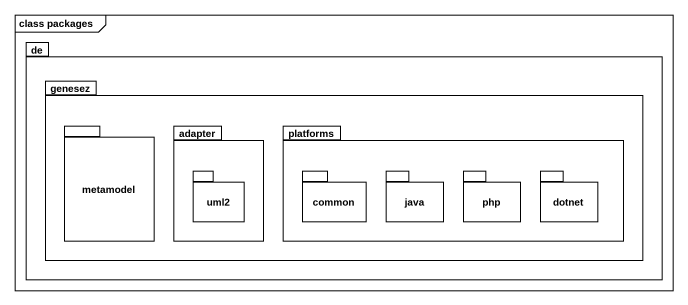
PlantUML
@startuml
mainframe class packages
package de {
  package genesez {
    package metamodel {
    }
    package adapter {
      package uml2 {
      }
    }
    package platforms {
      package common {
      }
      package java {
      }
      package php {
      }
      package dotnet {
      }
    }
  }
}
@enduml
